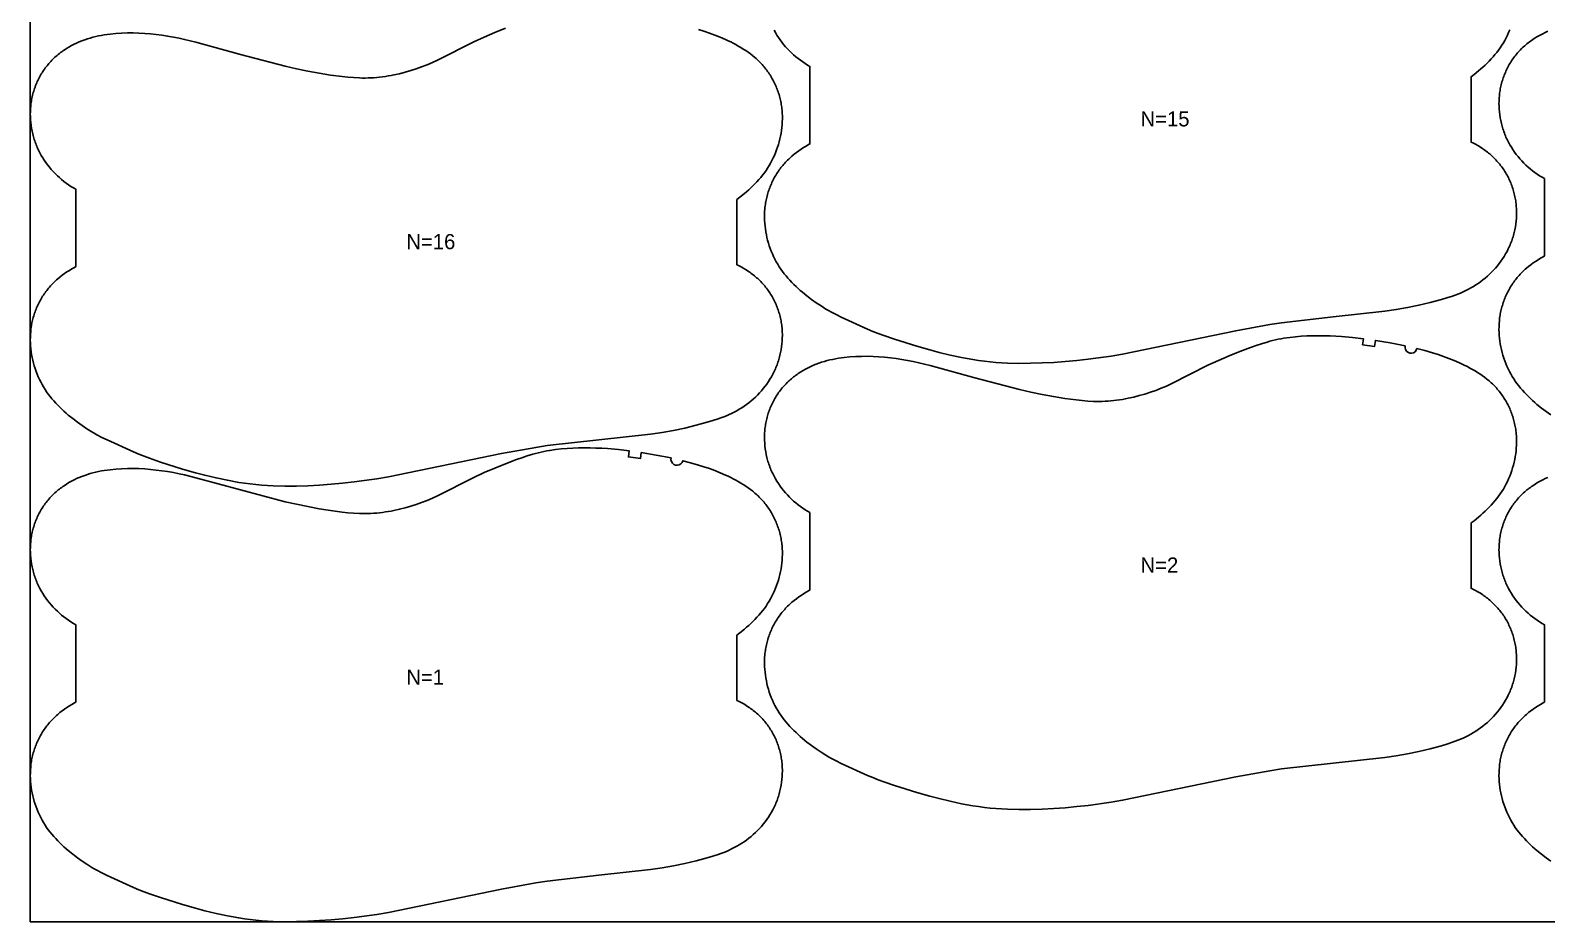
# Model space of a CAD drawing. Header units: inches. Extents: x 0 to 1954, y 0 to 1079.
# Drawn here: x 0 to 500, y 0 to 294 of the extents above; entities that cross this region are included whole.
import ezdxf

# ---------------------------------------------------------------- set-up
doc = ezdxf.new("R2010")
doc.units = ezdxf.units.IN

msp = doc.modelspace()

# ---------------------------------------------------------------- linework, layer by layer
at = {"layer": '1'}
for points in [[(0, 0), (1954.0894, 0), (1954.0894, 1078.714), (0, 1078.714), (0, 0)], [(453.7463, 190.1316), (453.703, 189.5106), (453.8529, 188.9063), (454.1812, 188.3774), (454.6563, 187.9751), (455.2321, 187.7383), (455.8528, 187.6901), (456.4583, 187.8351), (456.9898, 188.1592), (457.3959, 188.6311), (457.6372, 189.205), (460.207, 188.5185), (462.761, 187.7737), (464.5823, 187.2017), (466.3914, 186.5926), (468.1848, 185.9405), (469.959, 185.2391), (471.7105, 184.4827), (472.5764, 184.0823), (473.4349, 183.6665), (474.2856, 183.2346), (475.1279, 182.7862), (475.9612, 182.3206), (476.7849, 181.8373), (477.5984, 181.3358), (478.3998, 180.8149), (479.1872, 180.2738), (479.9588, 179.7115), (480.7125, 179.1268), (481.4466, 178.5187), (481.8056, 178.2056), (482.1589, 177.8863), (482.5064, 177.5607), (482.8477, 177.2285), (483.1827, 176.8898), (483.5112, 176.5447), (483.8332, 176.1933), (484.1485, 175.8358), (484.4571, 175.4722), (484.7589, 175.1029), (485.0539, 174.7279), (485.3419, 174.3474), (485.6228, 173.9616), (485.8966, 173.5706), (486.1632, 173.1745), (486.4225, 172.7736), (486.6745, 172.368), (486.9189, 171.9578), (487.1559, 171.5432), (487.3852, 171.1243), (487.6067, 170.7014), (487.8206, 170.2745), (488.0265, 169.8439), (488.2246, 169.4096), (488.4148, 168.9718), (488.5969, 168.5306), (488.7709, 168.0863), (488.9368, 167.6389), (489.0945, 167.1886), (489.244, 166.7355), (489.3851, 166.2799), (489.5178, 165.8217), (489.6421, 165.3613), (489.7579, 164.8987), (489.8651, 164.4341), (489.9637, 163.9676), (490.0537, 163.4994), (490.135, 163.0296), (490.2077, 162.5584), (490.272, 162.0859), (490.3279, 161.6123), (490.3754, 161.1377), (490.4458, 160.1862), (490.4836, 159.2326), (490.4894, 158.2781), (490.4638, 157.3238), (490.4074, 156.371), (490.3206, 155.4208), (490.204, 154.4739), (490.0579, 153.5312), (489.8829, 152.5934), (489.6792, 151.6611), (489.4475, 150.7353), (489.188, 149.8165), (488.9012, 148.9056), (488.5875, 148.0034), (488.247, 147.111), (487.8795, 146.2294), (487.4851, 145.3599), (487.0637, 144.5037), (486.6153, 143.6618), (486.1398, 142.8355), (485.6372, 142.026), (485.1078, 141.234), (484.5529, 140.4596), (483.9743, 139.7022), (483.3734, 138.9616), (482.7521, 138.2372), (482.1119, 137.5289), (481.4545, 136.8361), (480.7816, 136.1585), (480.0947, 135.4957), (479.3947, 134.8471), (478.6822, 134.2124), (477.9581, 133.5909), (476.4778, 132.3858), (475.4894, 131.6319), (475.4894, 110.0875), (476.0608, 109.8137), (476.9074, 109.3738), (477.7394, 108.9061), (478.5554, 108.4106), (479.354, 107.8876), (479.7463, 107.6159), (480.1339, 107.3374), (480.5164, 107.0521), (480.8937, 106.76), (481.2656, 106.4613), (481.632, 106.1559), (481.9928, 105.8438), (482.3476, 105.5251), (482.6964, 105.1999), (483.039, 104.868), (483.3752, 104.5296), (483.7049, 104.1848), (484.028, 103.8338), (484.3444, 103.4766), (484.6539, 103.1135), (484.9564, 102.7445), (485.2518, 102.3697), (485.54, 101.9894), (485.8209, 101.6037), (486.0943, 101.2127), (486.3601, 100.8165), (486.6183, 100.4152), (486.8686, 100.0091), (487.111, 99.5982), (487.3454, 99.1828), (487.5716, 98.7628), (487.7895, 98.3385), (487.9991, 97.9101), (488.2004, 97.4777), (488.3933, 97.0414), (488.5778, 96.6015), (488.754, 96.1582), (488.9217, 95.7116), (489.081, 95.2618), (489.2318, 94.8092), (489.3742, 94.3537), (489.508, 93.8957), (489.6333, 93.4352), (489.7501, 92.9726), (489.8583, 92.5078), (489.958, 92.0412), (490.049, 91.5728), (490.1314, 91.1029), (490.2051, 90.6317), (490.2704, 90.1591), (490.327, 89.6855), (490.3752, 89.2109), (490.4149, 88.7355), (490.4461, 88.2595), (490.4689, 87.7829), (490.4834, 87.306), (490.4894, 86.8289), (490.4766, 85.8745), (490.4307, 84.921), (490.3519, 83.9696), (490.2406, 83.0214), (490.0966, 82.0776), (489.9202, 81.1396), (489.7113, 80.2083), (489.5947, 79.7457), (489.4699, 79.2852), (489.3371, 78.8271), (489.1962, 78.3714), (489.0472, 77.9184), (488.8902, 77.4682), (488.725, 77.0209), (488.5518, 76.5767), (488.3706, 76.1357), (488.1814, 75.6981), (487.9844, 75.2638), (487.7797, 74.8332), (487.3477, 73.9827), (486.8864, 73.1475), (486.3969, 72.3282), (485.8801, 71.5256), (485.3369, 70.7405), (484.7685, 69.9735), (484.1758, 69.2255), (483.5594, 68.4969), (482.9203, 67.7884), (482.259, 67.1005), (481.5764, 66.4339), (480.8731, 65.789), (480.1499, 65.1664), (479.4076, 64.5667), (478.6468, 63.9905), (477.8686, 63.4379), (477.0739, 62.9092), (476.2636, 62.4047), (475.4386, 61.9246), (474.6001, 61.4691), (473.7488, 61.0384), (472.8858, 60.6328), (472.0121, 60.2521), (471.1287, 59.8944), (470.2368, 59.5574), (469.3376, 59.2389), (467.5218, 58.6479), (465.6906, 58.1032), (462.0059, 57.1032), (458.2956, 56.2118), (454.5597, 55.4286), (450.801, 54.7636), (447.0237, 54.2198), (429.9483, 52.3616), (412.882, 50.422), (409.1112, 49.8341), (397.8452, 47.7857), (360.4626, 40.0701), (356.6968, 39.4484), (349.1344, 38.4032), (345.3416, 37.9756), (341.5404, 37.6297), (337.7327, 37.3636), (333.9207, 37.1727), (330.1054, 37.0581), (326.288, 37.028), (322.4723, 37.1129), (320.5664, 37.209), (318.6629, 37.3437), (316.7626, 37.5176), (314.8664, 37.7314), (312.9751, 37.9854), (311.089, 38.2769), (307.3332, 38.9593), (303.6, 39.7542), (299.8883, 40.6442), (296.8075, 41.4495), (292.5272, 42.6644), (285.2492, 44.9677), (281.6393, 46.2118), (279.8488, 46.8717), (278.0726, 47.5672), (276.3131, 48.3028), (267.63, 52.2678), (265.919, 53.1121), (264.2338, 54.004), (263.4036, 54.4725), (262.5821, 54.9564), (260.9647, 55.9678), (259.3808, 57.0327), (257.8297, 58.1461), (256.3116, 59.3041), (254.8313, 60.5092), (254.1072, 61.1307), (253.3948, 61.7654), (252.6947, 62.414), (252.0078, 63.0768), (251.3349, 63.7544), (250.6775, 64.4472), (250.0373, 65.1555), (249.416, 65.8799), (248.8152, 66.6205), (248.2365, 67.3779), (247.6816, 68.1523), (247.1522, 68.9443), (246.6496, 69.7538), (246.1742, 70.5801), (245.7257, 71.422), (245.3043, 72.2782), (244.9099, 73.1477), (244.5425, 74.0293), (244.2019, 74.9217), (243.8882, 75.8239), (243.6015, 76.7348), (243.342, 77.6536), (243.1102, 78.5794), (242.9065, 79.5117), (242.7315, 80.4495), (242.5854, 81.3922), (242.4688, 82.3391), (242.382, 83.2893), (242.3256, 84.2421), (242.3, 85.1964), (242.3058, 86.1509), (242.3436, 87.1045), (242.414, 88.056), (242.4615, 88.5306), (242.5174, 89.0042), (242.5817, 89.4767), (242.6544, 89.9479), (242.7358, 90.4177), (242.8257, 90.8859), (242.9243, 91.3524), (243.0315, 91.817), (243.1473, 92.2796), (243.2716, 92.74), (243.4043, 93.1982), (243.5455, 93.6538), (243.6949, 94.1069), (243.8526, 94.5572), (244.0185, 95.0046), (244.1925, 95.4489), (244.3747, 95.8901), (244.5648, 96.3279), (244.7629, 96.7622), (244.9689, 97.1928), (245.1827, 97.6197), (245.4043, 98.0426), (245.6336, 98.4615), (245.8705, 98.8761), (246.115, 99.2863), (246.3669, 99.6919), (246.6262, 100.0928), (246.8928, 100.4889), (247.1666, 100.8799), (247.4475, 101.2657), (247.7355, 101.6462), (248.0305, 102.0212), (248.3323, 102.3905), (248.6409, 102.7541), (248.9563, 103.1116), (249.2782, 103.463), (249.6067, 103.8081), (249.9417, 104.1468), (250.283, 104.479), (250.6305, 104.8046), (250.9838, 105.1239), (251.3429, 105.437), (252.0769, 106.0451), (252.8306, 106.6298), (253.6022, 107.1921), (254.3897, 107.7332), (255.1911, 108.2541), (256.0045, 108.7556), (256.8282, 109.2389), (257.3, 109.5025), (257.3, 135.0358), (256.5259, 135.4864), (255.7156, 135.9909), (254.9208, 136.5196), (254.1426, 137.0722), (253.3818, 137.6484), (252.6395, 138.2481), (251.9163, 138.8707), (251.213, 139.5156), (250.5304, 140.1822), (249.8691, 140.8701), (249.23, 141.5786), (248.6137, 142.3072), (248.0209, 143.0552), (247.4525, 143.8222), (246.9094, 144.6073), (246.3925, 145.4099), (245.903, 146.2292), (245.4417, 147.0644), (245.0098, 147.9149), (244.8051, 148.3455), (244.608, 148.7798), (244.4189, 149.2174), (244.2376, 149.6584), (244.0644, 150.1026), (243.8992, 150.5499), (243.7422, 151.0001), (243.5932, 151.4531), (243.4523, 151.9088), (243.3195, 152.3669), (243.1948, 152.8274), (243.0781, 153.29), (242.8692, 154.2213), (242.6928, 155.1593), (242.5489, 156.1031), (242.4375, 157.0513), (242.3587, 158.0027), (242.3128, 158.9562), (242.3, 159.9106), (242.3061, 160.3877), (242.3205, 160.8646), (242.3433, 161.3412), (242.3745, 161.8172), (242.4142, 162.2926), (242.4624, 162.7672), (242.5191, 163.2408), (242.5843, 163.7134), (242.6581, 164.1846), (242.7405, 164.6545), (242.8315, 165.1229), (242.9311, 165.5895), (243.0393, 166.0543), (243.1561, 166.5169), (243.2814, 166.9774), (243.4152, 167.4354), (243.5576, 167.8909), (243.7084, 168.3435), (243.8677, 168.7933), (244.0354, 169.2399), (244.2116, 169.6832), (244.3961, 170.1231), (244.5891, 170.5594), (244.7903, 170.9918), (244.9999, 171.4202), (245.2178, 171.8445), (245.444, 172.2645), (245.6784, 172.6799), (245.9208, 173.0908), (246.1711, 173.4969), (246.4293, 173.8981), (246.6951, 174.2944), (246.9685, 174.6854), (247.2494, 175.0711), (247.5376, 175.4514), (247.833, 175.8262), (248.1355, 176.1952), (248.445, 176.5583), (248.7614, 176.9155), (249.0845, 177.2665), (249.4142, 177.6113), (249.7504, 177.9497), (250.093, 178.2816), (250.4418, 178.6068), (250.7967, 178.9255), (251.1574, 179.2376), (251.5238, 179.543), (251.8957, 179.8417), (252.2731, 180.1338), (252.6556, 180.4191), (253.0431, 180.6976), (253.4354, 180.9693), (254.2341, 181.4923), (255.05, 181.9878), (255.882, 182.4555), (256.7287, 182.8954), (257.5889, 183.3077), (258.4617, 183.6926), (259.346, 184.0506), (260.2407, 184.3818), (261.1448, 184.6867), (262.0572, 184.9656), (262.9769, 185.2188), (263.903, 185.4467), (264.8346, 185.6505), (265.7711, 185.8314), (266.7118, 185.9909), (267.6562, 186.13), (268.6035, 186.2502), (270.5042, 186.4388), (272.4092, 186.5654), (274.3165, 186.6326), (276.2246, 186.6414), (278.1318, 186.5931), (280.0368, 186.4892), (281.9388, 186.3335), (283.8367, 186.1303), (285.7299, 185.884), (287.6175, 185.5982), (289.4985, 185.2729), (291.3717, 184.9073), (293.2361, 184.5009), (296.939, 183.5779), (311.6666, 179.5511), (326.4332, 175.6693), (330.1564, 174.828), (333.8957, 174.0614), (337.6488, 173.3662), (341.4144, 172.7449), (345.1967, 172.2321), (347.0955, 172.0305), (348.9984, 171.8774), (350.9041, 171.7835), (351.8576, 171.762), (352.8112, 171.7594), (353.7647, 171.7766), (354.7179, 171.8135), (355.6703, 171.8698), (356.6215, 171.9452), (357.5712, 172.0392), (358.519, 172.1514), (359.4645, 172.2816), (360.4074, 172.4293), (361.3472, 172.5942), (362.2839, 172.7757), (364.1472, 173.1869), (365.9963, 173.6591), (367.8303, 174.1883), (369.6481, 174.7716), (371.4476, 175.4084), (373.2267, 176.0989), (374.9832, 176.8435), (376.7164, 177.6401), (388.631, 183.6836), (392.0963, 185.2831), (395.6038, 186.7895), (399.1419, 188.2204), (402.7131, 189.5686), (404.5133, 190.2056), (406.3255, 190.8062), (408.1521, 191.3576), (409.0715, 191.6111), (409.9953, 191.8475), (410.9237, 192.0658), (411.8563, 192.266), (412.7929, 192.4487), (413.7328, 192.6142), (415.6211, 192.8957), (417.5176, 193.1144), (419.4193, 193.2743), (421.3245, 193.3814), (423.2321, 193.4419), (425.1408, 193.462), (427.0494, 193.447), (428.9573, 193.3971), (430.8637, 193.3117), (432.768, 193.19), (436.3606, 192.8657), (439.9446, 192.4482), (439.6947, 190.4639), (443.6218, 189.9345), (443.9088, 191.9138), (448.836, 191.0692), (453.7463, 190.1316)], [(211.4463, 153.1036), (211.403, 152.4826), (211.5529, 151.8783), (211.8812, 151.3494), (212.3563, 150.9471), (212.9321, 150.7103), (213.5528, 150.6621), (214.1583, 150.8071), (214.6898, 151.1312), (215.0959, 151.6031), (215.3372, 152.177), (217.907, 151.4905), (220.461, 150.7457), (222.2823, 150.1737), (224.0914, 149.5646), (225.8848, 148.9125), (227.659, 148.2111), (229.4105, 147.4547), (230.2764, 147.0543), (231.1349, 146.6385), (231.9856, 146.2066), (232.8279, 145.7582), (233.6612, 145.2926), (234.4849, 144.8093), (235.2984, 144.3078), (236.0998, 143.7869), (236.8872, 143.2458), (237.6588, 142.6835), (238.4125, 142.0988), (239.1466, 141.4907), (239.5056, 141.1776), (239.8589, 140.8583), (240.2064, 140.5327), (240.5477, 140.2005), (240.8827, 139.8618), (241.2112, 139.5167), (241.5332, 139.1653), (241.8485, 138.8078), (242.1571, 138.4442), (242.4589, 138.0749), (242.7539, 137.6999), (243.0419, 137.3194), (243.3228, 136.9336), (243.5966, 136.5426), (243.8632, 136.1465), (244.1225, 135.7456), (244.3745, 135.34), (244.6189, 134.9298), (244.8559, 134.5152), (245.0852, 134.0963), (245.3067, 133.6734), (245.5206, 133.2465), (245.7265, 132.8159), (245.9246, 132.3816), (246.1148, 131.9438), (246.2969, 131.5026), (246.4709, 131.0583), (246.6368, 130.6109), (246.7945, 130.1606), (246.944, 129.7075), (247.0851, 129.2519), (247.2178, 128.7937), (247.3421, 128.3333), (247.4579, 127.8707), (247.5651, 127.4061), (247.6637, 126.9396), (247.7537, 126.4714), (247.835, 126.0016), (247.9077, 125.5304), (247.972, 125.0579), (248.0279, 124.5843), (248.0754, 124.1097), (248.1458, 123.1582), (248.1836, 122.2046), (248.1894, 121.2501), (248.1638, 120.2958), (248.1074, 119.343), (248.0206, 118.3928), (247.904, 117.4459), (247.7579, 116.5032), (247.5829, 115.5654), (247.3792, 114.6331), (247.1475, 113.7073), (246.888, 112.7885), (246.6012, 111.8776), (246.2875, 110.9754), (245.947, 110.083), (245.5795, 109.2014), (245.1851, 108.3319), (244.7637, 107.4757), (244.3153, 106.6338), (243.8398, 105.8075), (243.3372, 104.998), (242.8078, 104.206), (242.2529, 103.4316), (241.6743, 102.6742), (241.0734, 101.9336), (240.4521, 101.2092), (239.8119, 100.5009), (239.1545, 99.8081), (238.4816, 99.1305), (237.7947, 98.4677), (237.0947, 97.8191), (236.3822, 97.1844), (235.6581, 96.5629), (234.1778, 95.3578), (233.1894, 94.6039), (233.1894, 73.0595), (233.7608, 72.7857), (234.6074, 72.3458), (235.4394, 71.8781), (236.2554, 71.3826), (237.054, 70.8596), (237.4463, 70.5879), (237.8339, 70.3094), (238.2164, 70.0241), (238.5937, 69.732), (238.9656, 69.4333), (239.332, 69.1279), (239.6928, 68.8158), (240.0476, 68.4971), (240.3964, 68.1719), (240.739, 67.84), (241.0752, 67.5016), (241.4049, 67.1568), (241.728, 66.8058), (242.0444, 66.4486), (242.3539, 66.0855), (242.6564, 65.7165), (242.9518, 65.3417), (243.24, 64.9614), (243.5209, 64.5757), (243.7943, 64.1847), (244.0601, 63.7885), (244.3183, 63.3872), (244.5686, 62.9811), (244.811, 62.5702), (245.0454, 62.1548), (245.2716, 61.7348), (245.4895, 61.3105), (245.6991, 60.8821), (245.9004, 60.4497), (246.0933, 60.0134), (246.2778, 59.5735), (246.454, 59.1302), (246.6217, 58.6836), (246.781, 58.2338), (246.9318, 57.7812), (247.0742, 57.3257), (247.208, 56.8677), (247.3333, 56.4072), (247.4501, 55.9446), (247.5583, 55.4798), (247.658, 55.0132), (247.749, 54.5448), (247.8314, 54.0749), (247.9051, 53.6037), (247.9704, 53.1311), (248.027, 52.6575), (248.0752, 52.1829), (248.1149, 51.7075), (248.1461, 51.2315), (248.1689, 50.7549), (248.1834, 50.278), (248.1894, 49.8009), (248.1766, 48.8465), (248.1307, 47.893), (248.0519, 46.9416), (247.9406, 45.9934), (247.7966, 45.0496), (247.6202, 44.1116), (247.4113, 43.1803), (247.2947, 42.7177), (247.1699, 42.2572), (247.0371, 41.7991), (246.8962, 41.3434), (246.7472, 40.8904), (246.5902, 40.4402), (246.425, 39.9929), (246.2518, 39.5487), (246.0706, 39.1077), (245.8814, 38.6701), (245.6844, 38.2358), (245.4797, 37.8052), (245.0477, 36.9547), (244.5864, 36.1195), (244.0969, 35.3002), (243.5801, 34.4976), (243.0369, 33.7125), (242.4685, 32.9455), (241.8758, 32.1975), (241.2594, 31.4689), (240.6203, 30.7604), (239.959, 30.0725), (239.2764, 29.4059), (238.5731, 28.761), (237.8499, 28.1384), (237.1076, 27.5387), (236.3468, 26.9625), (235.5686, 26.4099), (234.7739, 25.8812), (233.9636, 25.3767), (233.1386, 24.8966), (232.3001, 24.4411), (231.4488, 24.0104), (230.5858, 23.6048), (229.7121, 23.2241), (228.8287, 22.8664), (227.9368, 22.5294), (227.0376, 22.2109), (225.2218, 21.6199), (223.3906, 21.0752), (219.7059, 20.0752), (215.9956, 19.1838), (212.2597, 18.4006), (208.501, 17.7356), (204.7237, 17.1918), (187.6483, 15.3336), (170.582, 13.394), (166.8112, 12.8061), (155.5452, 10.7577), (118.1626, 3.0421), (114.3968, 2.4204), (106.8344, 1.3752), (103.0416, 0.9476), (99.2404, 0.6017), (95.4327, 0.3356), (91.6207, 0.1447), (87.8054, 0.0301), (83.988, 0), (80.1723, 0.0849), (78.2664, 0.181), (76.3629, 0.3157), (74.4626, 0.4896), (72.5664, 0.7034), (70.6751, 0.9574), (68.789, 1.2489), (65.0332, 1.9313), (61.3, 2.7262), (57.5883, 3.6162), (54.5075, 4.4215), (50.2272, 5.6364), (42.9492, 7.9397), (39.3393, 9.1838), (37.5488, 9.8437), (35.7726, 10.5392), (34.0131, 11.2748), (25.33, 15.2398), (23.619, 16.0841), (21.9338, 16.976), (21.1036, 17.4445), (20.2821, 17.9284), (18.6647, 18.9398), (17.0808, 20.0047), (15.5297, 21.1181), (14.0116, 22.2761), (12.5313, 23.4812), (11.8072, 24.1027), (11.0948, 24.7374), (10.3947, 25.386), (9.7078, 26.0488), (9.0349, 26.7264), (8.3775, 27.4192), (7.7373, 28.1275), (7.116, 28.8519), (6.5152, 29.5925), (5.9365, 30.3499), (5.3816, 31.1243), (4.8522, 31.9163), (4.3496, 32.7258), (3.8742, 33.5521), (3.4257, 34.394), (3.0043, 35.2502), (2.6099, 36.1197), (2.2425, 37.0013), (1.9019, 37.8937), (1.5882, 38.7959), (1.3015, 39.7068), (1.042, 40.6256), (0.8102, 41.5514), (0.6065, 42.4837), (0.4315, 43.4215), (0.2854, 44.3642), (0.1688, 45.3111), (0.082, 46.2613), (0.0256, 47.2141), (0, 48.1684), (0.0058, 49.1229), (0.0436, 50.0765), (0.114, 51.028), (0.1615, 51.5026), (0.2174, 51.9762), (0.2817, 52.4487), (0.3544, 52.9199), (0.4358, 53.3897), (0.5257, 53.8579), (0.6243, 54.3244), (0.7315, 54.789), (0.8473, 55.2516), (0.9716, 55.712), (1.1043, 56.1702), (1.2455, 56.6258), (1.3949, 57.0789), (1.5526, 57.5292), (1.7185, 57.9766), (1.8925, 58.4209), (2.0747, 58.8621), (2.2648, 59.2999), (2.4629, 59.7342), (2.6689, 60.1648), (2.8827, 60.5917), (3.1043, 61.0146), (3.3336, 61.4335), (3.5705, 61.8481), (3.815, 62.2583), (4.0669, 62.6639), (4.3262, 63.0648), (4.5928, 63.4609), (4.8666, 63.8519), (5.1475, 64.2377), (5.4355, 64.6182), (5.7305, 64.9932), (6.0323, 65.3625), (6.3409, 65.7261), (6.6563, 66.0836), (6.9782, 66.435), (7.3067, 66.7801), (7.6417, 67.1188), (7.983, 67.451), (8.3305, 67.7766), (8.6838, 68.0959), (9.0429, 68.409), (9.7769, 69.0171), (10.5306, 69.6018), (11.3022, 70.1641), (12.0897, 70.7052), (12.8911, 71.2261), (13.7045, 71.7276), (14.5282, 72.2109), (15, 72.4745), (15, 98.0078), (14.2259, 98.4584), (13.4156, 98.9629), (12.6208, 99.4916), (11.8426, 100.0442), (11.0818, 100.6204), (10.3395, 101.2201), (9.6163, 101.8427), (8.913, 102.4876), (8.2304, 103.1542), (7.5691, 103.8421), (6.93, 104.5506), (6.3137, 105.2792), (5.7209, 106.0272), (5.1525, 106.7942), (4.6094, 107.5793), (4.0925, 108.3819), (3.603, 109.2012), (3.1417, 110.0364), (2.7098, 110.8869), (2.5051, 111.3175), (2.308, 111.7518), (2.1189, 112.1894), (1.9376, 112.6304), (1.7644, 113.0746), (1.5992, 113.5219), (1.4422, 113.9721), (1.2932, 114.4251), (1.1523, 114.8808), (1.0195, 115.3389), (0.8948, 115.7994), (0.7781, 116.262), (0.5692, 117.1933), (0.3928, 118.1313), (0.2489, 119.0751), (0.1375, 120.0233), (0.0587, 120.9747), (0.0128, 121.9282), (0, 122.8826), (0.0061, 123.3597), (0.0205, 123.8366), (0.0433, 124.3132), (0.0745, 124.7892), (0.1142, 125.2646), (0.1624, 125.7392), (0.2191, 126.2128), (0.2843, 126.6854), (0.3581, 127.1566), (0.4405, 127.6265), (0.5315, 128.0949), (0.6311, 128.5615), (0.7393, 129.0263), (0.8561, 129.4889), (0.9814, 129.9494), (1.1152, 130.4074), (1.2576, 130.8629), (1.4084, 131.3155), (1.5677, 131.7653), (1.7354, 132.2119), (1.9116, 132.6552), (2.0961, 133.0951), (2.2891, 133.5314), (2.4903, 133.9638), (2.6999, 134.3922), (2.9178, 134.8165), (3.144, 135.2365), (3.3784, 135.6519), (3.6208, 136.0628), (3.8711, 136.4689), (4.1293, 136.8701), (4.3951, 137.2664), (4.6685, 137.6574), (4.9494, 138.0431), (5.2376, 138.4234), (5.533, 138.7982), (5.8355, 139.1672), (6.145, 139.5303), (6.4614, 139.8875), (6.7845, 140.2385), (7.1142, 140.5833), (7.4504, 140.9217), (7.793, 141.2536), (8.1418, 141.5788), (8.4967, 141.8975), (8.8574, 142.2096), (9.2238, 142.515), (9.5957, 142.8137), (9.9731, 143.1058), (10.3556, 143.3911), (10.7431, 143.6696), (11.1354, 143.9413), (11.9341, 144.4643), (12.75, 144.9598), (13.582, 145.4275), (14.4287, 145.8674), (15.2889, 146.2797), (16.1617, 146.6646), (17.046, 147.0226), (17.9407, 147.3538), (18.8448, 147.6587), (19.7572, 147.9376), (20.6769, 148.1908), (21.603, 148.4187), (22.5346, 148.6225), (23.4711, 148.8034), (24.4118, 148.9629), (25.3562, 149.102), (26.3035, 149.2222), (28.2042, 149.4108), (30.1092, 149.5374), (32.0165, 149.6046), (33.9246, 149.6134), (35.8318, 149.5651), (37.7368, 149.4612), (39.6388, 149.3055), (41.5367, 149.1023), (43.4299, 148.856), (45.3175, 148.5702), (47.1985, 148.2449), (49.0717, 147.8793), (50.9361, 147.4729), (54.639, 146.5499), (69.3666, 142.5231), (84.1332, 138.6413), (87.8564, 137.8), (91.5957, 137.0334), (95.3488, 136.3382), (99.1144, 135.7169), (102.8967, 135.2041), (104.7955, 135.0025), (106.6984, 134.8494), (108.6041, 134.7555), (109.5576, 134.734), (110.5112, 134.7314), (111.4647, 134.7486), (112.4179, 134.7855), (113.3703, 134.8418), (114.3215, 134.9172), (115.2712, 135.0112), (116.219, 135.1234), (117.1645, 135.2536), (118.1074, 135.4013), (119.0472, 135.5662), (119.9839, 135.7477), (121.8472, 136.1589), (123.6963, 136.6311), (125.5303, 137.1603), (127.3481, 137.7436), (129.1476, 138.3804), (130.9267, 139.0709), (132.6832, 139.8155), (134.4164, 140.6121), (146.331, 146.6556), (149.7963, 148.2551), (153.3038, 149.7615), (156.8419, 151.1924), (160.4131, 152.5406), (162.2133, 153.1776), (164.0255, 153.7782), (165.8521, 154.3296), (166.7715, 154.5831), (167.6953, 154.8195), (168.6237, 155.0378), (169.5563, 155.238), (170.4929, 155.4207), (171.4328, 155.5862), (173.3211, 155.8677), (175.2176, 156.0864), (177.1193, 156.2463), (179.0245, 156.3534), (180.9321, 156.4139), (182.8408, 156.434), (184.7494, 156.419), (186.6573, 156.3691), (188.5637, 156.2837), (190.468, 156.162), (194.0606, 155.8377), (197.6446, 155.4202), (197.3947, 153.4359), (201.3218, 152.9065), (201.6088, 154.8858), (206.536, 154.0412), (211.4463, 153.1036)]]:
    msp.add_lwpolyline(points, close=True, dxfattribs=at)
for points in [[(220.461, 294.5377), (222.2823, 293.9657), (224.0914, 293.3566), (225.8848, 292.7045), (227.659, 292.0031), (229.4105, 291.2467), (230.2764, 290.8463), (231.1349, 290.4305), (231.9856, 289.9986), (232.8279, 289.5502), (233.6612, 289.0846), (234.4849, 288.6013), (235.2984, 288.0998), (236.0998, 287.5789), (236.8872, 287.0378), (237.6588, 286.4755), (238.4125, 285.8908), (239.1466, 285.2827), (239.5056, 284.9696), (239.8589, 284.6503), (240.2064, 284.3247), (240.5477, 283.9925), (240.8827, 283.6538), (241.2112, 283.3087), (241.5332, 282.9573), (241.8485, 282.5998), (242.1571, 282.2362), (242.4589, 281.8669), (242.7539, 281.4919), (243.0419, 281.1114), (243.3228, 280.7256), (243.5966, 280.3346), (243.8632, 279.9385), (244.1225, 279.5376), (244.3745, 279.132), (244.6189, 278.7218), (244.8559, 278.3072), (245.0852, 277.8883), (245.3067, 277.4654), (245.5206, 277.0385), (245.7265, 276.6079), (245.9246, 276.1736), (246.1148, 275.7358), (246.2969, 275.2946), (246.4709, 274.8503), (246.6368, 274.4029), (246.7945, 273.9526), (246.944, 273.4995), (247.0851, 273.0439), (247.2178, 272.5857), (247.3421, 272.1253), (247.4579, 271.6627), (247.5651, 271.1981), (247.6637, 270.7316), (247.7537, 270.2634), (247.835, 269.7936), (247.9077, 269.3224), (247.972, 268.8499), (248.0279, 268.3763), (248.0754, 267.9017), (248.1458, 266.9502), (248.1836, 265.9966), (248.1894, 265.0421), (248.1638, 264.0878), (248.1074, 263.135), (248.0206, 262.1848), (247.904, 261.2379), (247.7579, 260.2952), (247.5829, 259.3574), (247.3792, 258.4251), (247.1475, 257.4993), (246.888, 256.5805), (246.6012, 255.6696), (246.2875, 254.7674), (245.947, 253.875), (245.5795, 252.9934), (245.1851, 252.1239), (244.7637, 251.2677), (244.3153, 250.4258), (243.8398, 249.5995), (243.3372, 248.79), (242.8078, 247.998), (242.2529, 247.2236), (241.6743, 246.4662), (241.0734, 245.7256), (240.4521, 245.0012), (239.8119, 244.2929), (239.1545, 243.6001), (238.4816, 242.9225), (237.7947, 242.2597), (237.0947, 241.6111), (236.3822, 240.9764), (235.6581, 240.3549), (234.1778, 239.1498), (233.1894, 238.3959), (233.1894, 216.8515), (233.7608, 216.5777), (234.6074, 216.1378), (235.4394, 215.6701), (236.2554, 215.1746), (237.054, 214.6516), (237.4463, 214.3799), (237.8339, 214.1014), (238.2164, 213.8161), (238.5937, 213.524), (238.9656, 213.2253), (239.332, 212.9199), (239.6928, 212.6078), (240.0476, 212.2891), (240.3964, 211.9639), (240.739, 211.632), (241.0752, 211.2936), (241.4049, 210.9488), (241.728, 210.5978), (242.0444, 210.2406), (242.3539, 209.8775), (242.6564, 209.5085), (242.9518, 209.1337), (243.24, 208.7534), (243.5209, 208.3677), (243.7943, 207.9767), (244.0601, 207.5805), (244.3183, 207.1792), (244.5686, 206.7731), (244.811, 206.3622), (245.0454, 205.9468), (245.2716, 205.5268), (245.4895, 205.1025), (245.6991, 204.6741), (245.9004, 204.2417), (246.0933, 203.8054), (246.2778, 203.3655), (246.454, 202.9222), (246.6217, 202.4756), (246.781, 202.0258), (246.9318, 201.5732), (247.0742, 201.1177), (247.208, 200.6597), (247.3333, 200.1992), (247.4501, 199.7366), (247.5583, 199.2718), (247.658, 198.8052), (247.749, 198.3368), (247.8314, 197.8669), (247.9051, 197.3957), (247.9704, 196.9231), (248.027, 196.4495), (248.0752, 195.9749), (248.1149, 195.4995), (248.1461, 195.0235), (248.1689, 194.5469), (248.1834, 194.07), (248.1894, 193.5929), (248.1766, 192.6385), (248.1307, 191.685), (248.0519, 190.7336), (247.9406, 189.7854), (247.7966, 188.8416), (247.6202, 187.9036), (247.4113, 186.9723), (247.2947, 186.5097), (247.1699, 186.0492), (247.0371, 185.5911), (246.8962, 185.1354), (246.7472, 184.6824), (246.5902, 184.2322), (246.425, 183.7849), (246.2518, 183.3407), (246.0706, 182.8997), (245.8814, 182.4621), (245.6844, 182.0278), (245.4797, 181.5972), (245.0477, 180.7467), (244.5864, 179.9115), (244.0969, 179.0922), (243.5801, 178.2896), (243.0369, 177.5045), (242.4685, 176.7375), (241.8758, 175.9895), (241.2594, 175.2609), (240.6203, 174.5524), (239.959, 173.8645), (239.2764, 173.1979), (238.5731, 172.553), (237.8499, 171.9304), (237.1076, 171.3307), (236.3468, 170.7545), (235.5686, 170.2019), (234.7739, 169.6732), (233.9636, 169.1687), (233.1386, 168.6886), (232.3001, 168.2331), (231.4488, 167.8024), (230.5858, 167.3968), (229.7121, 167.0161), (228.8287, 166.6584), (227.9368, 166.3214), (227.0376, 166.0029), (225.2218, 165.4119), (223.3906, 164.8672), (219.7059, 163.8672), (215.9956, 162.9758), (212.2597, 162.1926), (208.501, 161.5276), (204.7237, 160.9838), (187.6483, 159.1256), (170.582, 157.186), (166.8112, 156.5981), (155.5452, 154.5497), (118.1626, 146.8341), (114.3968, 146.2124), (106.8344, 145.1672), (103.0416, 144.7396), (99.2404, 144.3937), (95.4327, 144.1276), (91.6207, 143.9367), (87.8054, 143.8221), (83.988, 143.792), (80.1723, 143.8769), (78.2664, 143.973), (76.3629, 144.1077), (74.4626, 144.2816), (72.5664, 144.4954), (70.6751, 144.7494), (68.789, 145.0409), (65.0332, 145.7233), (61.3, 146.5182), (57.5883, 147.4082), (54.5075, 148.2135), (50.2272, 149.4284), (42.9492, 151.7317), (39.3393, 152.9758), (37.5488, 153.6357), (35.7726, 154.3312), (34.0131, 155.0668), (25.33, 159.0318), (23.619, 159.8761), (21.9338, 160.768), (21.1036, 161.2365), (20.2821, 161.7204), (18.6647, 162.7318), (17.0808, 163.7967), (15.5297, 164.9101), (14.0116, 166.0681), (12.5313, 167.2732), (11.8072, 167.8947), (11.0948, 168.5294), (10.3947, 169.178), (9.7078, 169.8408), (9.0349, 170.5184), (8.3775, 171.2112), (7.7373, 171.9195), (7.116, 172.6439), (6.5152, 173.3845), (5.9365, 174.1419), (5.3816, 174.9163), (4.8522, 175.7083), (4.3496, 176.5178), (3.8742, 177.3441), (3.4257, 178.186), (3.0043, 179.0422), (2.6099, 179.9117), (2.2425, 180.7933), (1.9019, 181.6857), (1.5882, 182.5879), (1.3015, 183.4988), (1.042, 184.4176), (0.8102, 185.3434), (0.6065, 186.2757), (0.4315, 187.2135), (0.2854, 188.1562), (0.1688, 189.1031), (0.082, 190.0533), (0.0256, 191.0061), (0, 191.9604), (0.0058, 192.9149), (0.0436, 193.8685), (0.114, 194.82), (0.1615, 195.2946), (0.2174, 195.7682), (0.2817, 196.2407), (0.3544, 196.7119), (0.4358, 197.1817), (0.5257, 197.6499), (0.6243, 198.1164), (0.7315, 198.581), (0.8473, 199.0436), (0.9716, 199.504), (1.1043, 199.9622), (1.2455, 200.4178), (1.3949, 200.8709), (1.5526, 201.3212), (1.7185, 201.7686), (1.8925, 202.2129), (2.0747, 202.6541), (2.2648, 203.0919), (2.4629, 203.5262), (2.6689, 203.9568), (2.8827, 204.3837), (3.1043, 204.8066), (3.3336, 205.2255), (3.5705, 205.6401), (3.815, 206.0503), (4.0669, 206.4559), (4.3262, 206.8568), (4.5928, 207.2529), (4.8666, 207.6439), (5.1475, 208.0297), (5.4355, 208.4102), (5.7305, 208.7852), (6.0323, 209.1545), (6.3409, 209.5181), (6.6563, 209.8756), (6.9782, 210.227), (7.3067, 210.5721), (7.6417, 210.9108), (7.983, 211.243), (8.3305, 211.5686), (8.6838, 211.8879), (9.0429, 212.201), (9.7769, 212.8091), (10.5306, 213.3938), (11.3022, 213.9561), (12.0897, 214.4972), (12.8911, 215.0181), (13.7045, 215.5196), (14.5282, 216.0029), (15, 216.2665), (15, 241.7998), (14.2259, 242.2504), (13.4156, 242.7549), (12.6208, 243.2836), (11.8426, 243.8362), (11.0818, 244.4124), (10.3395, 245.0121), (9.6163, 245.6347), (8.913, 246.2796), (8.2304, 246.9462), (7.5691, 247.6341), (6.93, 248.3426), (6.3137, 249.0712), (5.7209, 249.8192), (5.1525, 250.5862), (4.6094, 251.3713), (4.0925, 252.1739), (3.603, 252.9932), (3.1417, 253.8284), (2.7098, 254.6789), (2.5051, 255.1095), (2.308, 255.5438), (2.1189, 255.9814), (1.9376, 256.4224), (1.7644, 256.8666), (1.5992, 257.3139), (1.4422, 257.7641), (1.2932, 258.2171), (1.1523, 258.6728), (1.0195, 259.1309), (0.8948, 259.5914), (0.7781, 260.054), (0.5692, 260.9853), (0.3928, 261.9233), (0.2489, 262.8671), (0.1375, 263.8153), (0.0587, 264.7667), (0.0128, 265.7202), (0, 266.6746), (0.0061, 267.1517), (0.0205, 267.6286), (0.0433, 268.1052), (0.0745, 268.5812), (0.1142, 269.0566), (0.1624, 269.5312), (0.2191, 270.0048), (0.2843, 270.4774), (0.3581, 270.9486), (0.4405, 271.4185), (0.5315, 271.8869), (0.6311, 272.3535), (0.7393, 272.8183), (0.8561, 273.2809), (0.9814, 273.7414), (1.1152, 274.1994), (1.2576, 274.6549), (1.4084, 275.1075), (1.5677, 275.5573), (1.7354, 276.0039), (1.9116, 276.4472), (2.0961, 276.8871), (2.2891, 277.3234), (2.4903, 277.7558), (2.6999, 278.1842), (2.9178, 278.6085), (3.144, 279.0285), (3.3784, 279.4439), (3.6208, 279.8548), (3.8711, 280.2609), (4.1293, 280.6621), (4.3951, 281.0584), (4.6685, 281.4494), (4.9494, 281.8351), (5.2376, 282.2154), (5.533, 282.5902), (5.8355, 282.9592), (6.145, 283.3223), (6.4614, 283.6795), (6.7845, 284.0305), (7.1142, 284.3753), (7.4504, 284.7137), (7.793, 285.0456), (8.1418, 285.3708), (8.4967, 285.6895), (8.8574, 286.0016), (9.2238, 286.307), (9.5957, 286.6057), (9.9731, 286.8978), (10.3556, 287.1831), (10.7431, 287.4616), (11.1354, 287.7333), (11.9341, 288.2563), (12.75, 288.7518), (13.582, 289.2195), (14.4287, 289.6594), (15.2889, 290.0717), (16.1617, 290.4566), (17.046, 290.8146), (17.9407, 291.1458), (18.8448, 291.4507), (19.7572, 291.7296), (20.6769, 291.9828), (21.603, 292.2107), (22.5346, 292.4145), (23.4711, 292.5954), (24.4118, 292.7549), (25.3562, 292.894), (26.3035, 293.0142), (28.2042, 293.2028), (30.1092, 293.3294), (32.0165, 293.3966), (33.9246, 293.4054), (35.8318, 293.3571), (37.7368, 293.2532), (39.6388, 293.0975), (41.5367, 292.8943), (43.4299, 292.648), (45.3175, 292.3622), (47.1985, 292.0369), (49.0717, 291.6713), (50.9361, 291.2649), (54.639, 290.3419), (69.3666, 286.3151), (84.1332, 282.4333), (87.8564, 281.592), (91.5957, 280.8254), (95.3488, 280.1302), (99.1144, 279.5089), (102.8967, 278.9961), (104.7955, 278.7945), (106.6984, 278.6414), (108.6041, 278.5475), (109.5576, 278.526), (110.5112, 278.5234), (111.4647, 278.5406), (112.4179, 278.5775), (113.3703, 278.6338), (114.3215, 278.7092), (115.2712, 278.8032), (116.219, 278.9154), (117.1645, 279.0456), (118.1074, 279.1933), (119.0472, 279.3582), (119.9839, 279.5397), (121.8472, 279.9509), (123.6963, 280.4231), (125.5303, 280.9523), (127.3481, 281.5356), (129.1476, 282.1724), (130.9267, 282.8629), (132.6832, 283.6075), (134.4164, 284.4041), (146.331, 290.4476), (149.7963, 292.0471), (153.3038, 293.5535), (156.8419, 294.9844)], [(488.247, 294.403), (487.8795, 293.5214), (487.4851, 292.6519), (487.0637, 291.7957), (486.6153, 290.9538), (486.1398, 290.1275), (485.6372, 289.318), (485.1078, 288.526), (484.5529, 287.7516), (483.9743, 286.9942), (483.3734, 286.2536), (482.7521, 285.5292), (482.1119, 284.8209), (481.4545, 284.1281), (480.7816, 283.4505), (480.0947, 282.7877), (479.3947, 282.1391), (478.6822, 281.5044), (477.9581, 280.8829), (476.4778, 279.6778), (475.4894, 278.9239), (475.4894, 257.3795), (476.0608, 257.1057), (476.9074, 256.6658), (477.7394, 256.1981), (478.5554, 255.7026), (479.354, 255.1796), (479.7463, 254.9079), (480.1339, 254.6294), (480.5164, 254.3441), (480.8937, 254.052), (481.2656, 253.7533), (481.632, 253.4479), (481.9928, 253.1358), (482.3476, 252.8171), (482.6964, 252.4919), (483.039, 252.16), (483.3752, 251.8216), (483.7049, 251.4768), (484.028, 251.1258), (484.3444, 250.7686), (484.6539, 250.4055), (484.9564, 250.0365), (485.2518, 249.6617), (485.54, 249.2814), (485.8209, 248.8957), (486.0943, 248.5047), (486.3601, 248.1085), (486.6183, 247.7072), (486.8686, 247.3011), (487.111, 246.8902), (487.3454, 246.4748), (487.5716, 246.0548), (487.7895, 245.6305), (487.9991, 245.2021), (488.2004, 244.7697), (488.3933, 244.3334), (488.5778, 243.8935), (488.754, 243.4502), (488.9217, 243.0036), (489.081, 242.5538), (489.2318, 242.1012), (489.3742, 241.6457), (489.508, 241.1877), (489.6333, 240.7272), (489.7501, 240.2646), (489.8583, 239.7998), (489.958, 239.3332), (490.049, 238.8648), (490.1314, 238.3949), (490.2051, 237.9237), (490.2704, 237.4511), (490.327, 236.9775), (490.3752, 236.5029), (490.4149, 236.0275), (490.4461, 235.5515), (490.4689, 235.0749), (490.4834, 234.598), (490.4894, 234.1209), (490.4766, 233.1665), (490.4307, 232.213), (490.3519, 231.2616), (490.2406, 230.3134), (490.0966, 229.3696), (489.9202, 228.4316), (489.7113, 227.5003), (489.5947, 227.0377), (489.4699, 226.5772), (489.3371, 226.1191), (489.1962, 225.6634), (489.0472, 225.2104), (488.8902, 224.7602), (488.725, 224.3129), (488.5518, 223.8687), (488.3706, 223.4277), (488.1814, 222.9901), (487.9844, 222.5558), (487.7797, 222.1252), (487.3477, 221.2747), (486.8864, 220.4395), (486.3969, 219.6202), (485.8801, 218.8176), (485.3369, 218.0325), (484.7685, 217.2655), (484.1758, 216.5175), (483.5594, 215.7889), (482.9203, 215.0804), (482.259, 214.3925), (481.5764, 213.7259), (480.8731, 213.081), (480.1499, 212.4584), (479.4076, 211.8587), (478.6468, 211.2825), (477.8686, 210.7299), (477.0739, 210.2012), (476.2636, 209.6967), (475.4386, 209.2166), (474.6001, 208.7611), (473.7488, 208.3304), (472.8858, 207.9248), (472.0121, 207.5441), (471.1287, 207.1864), (470.2368, 206.8494), (469.3376, 206.5309), (467.5218, 205.9399), (465.6906, 205.3952), (462.0059, 204.3952), (458.2956, 203.5038), (454.5597, 202.7206), (450.801, 202.0556), (447.0237, 201.5118), (429.9483, 199.6536), (412.882, 197.714), (409.1112, 197.1261), (397.8452, 195.0777), (360.4626, 187.3621), (356.6968, 186.7404), (349.1344, 185.6952), (345.3416, 185.2676), (341.5404, 184.9217), (337.7327, 184.6556), (333.9207, 184.4647), (330.1054, 184.3501), (326.288, 184.32), (322.4723, 184.4049), (320.5664, 184.501), (318.6629, 184.6357), (316.7626, 184.8096), (314.8664, 185.0234), (312.9751, 185.2774), (311.089, 185.5689), (307.3332, 186.2513), (303.6, 187.0462), (299.8883, 187.9362), (296.8075, 188.7415), (292.5272, 189.9564), (285.2492, 192.2597), (281.6393, 193.5038), (279.8488, 194.1637), (278.0726, 194.8592), (276.3131, 195.5948), (267.63, 199.5598), (265.919, 200.4041), (264.2338, 201.296), (263.4036, 201.7645), (262.5821, 202.2484), (260.9647, 203.2598), (259.3808, 204.3247), (257.8297, 205.4381), (256.3116, 206.5961), (254.8313, 207.8012), (254.1072, 208.4227), (253.3948, 209.0574), (252.6947, 209.706), (252.0078, 210.3688), (251.3349, 211.0464), (250.6775, 211.7392), (250.0373, 212.4475), (249.416, 213.1719), (248.8152, 213.9125), (248.2365, 214.6699), (247.6816, 215.4443), (247.1522, 216.2363), (246.6496, 217.0458), (246.1742, 217.8721), (245.7257, 218.714), (245.3043, 219.5702), (244.9099, 220.4397), (244.5425, 221.3213), (244.2019, 222.2137), (243.8882, 223.1159), (243.6015, 224.0268), (243.342, 224.9456), (243.1102, 225.8714), (242.9065, 226.8037), (242.7315, 227.7415), (242.5854, 228.6842), (242.4688, 229.6311), (242.382, 230.5813), (242.3256, 231.5341), (242.3, 232.4884), (242.3058, 233.4429), (242.3436, 234.3965), (242.414, 235.348), (242.4615, 235.8226), (242.5174, 236.2962), (242.5817, 236.7687), (242.6544, 237.2399), (242.7358, 237.7097), (242.8257, 238.1779), (242.9243, 238.6444), (243.0315, 239.109), (243.1473, 239.5716), (243.2716, 240.032), (243.4043, 240.4902), (243.5455, 240.9458), (243.6949, 241.3989), (243.8526, 241.8492), (244.0185, 242.2966), (244.1925, 242.7409), (244.3747, 243.1821), (244.5648, 243.6199), (244.7629, 244.0542), (244.9689, 244.4848), (245.1827, 244.9117), (245.4043, 245.3346), (245.6336, 245.7535), (245.8705, 246.1681), (246.115, 246.5783), (246.3669, 246.9839), (246.6262, 247.3848), (246.8928, 247.7809), (247.1666, 248.1719), (247.4475, 248.5577), (247.7355, 248.9382), (248.0305, 249.3132), (248.3323, 249.6825), (248.6409, 250.0461), (248.9563, 250.4036), (249.2782, 250.755), (249.6067, 251.1001), (249.9417, 251.4388), (250.283, 251.771), (250.6305, 252.0966), (250.9838, 252.4159), (251.3429, 252.729), (252.0769, 253.3371), (252.8306, 253.9218), (253.6022, 254.4841), (254.3897, 255.0252), (255.1911, 255.5461), (256.0045, 256.0476), (256.8282, 256.5309), (257.3, 256.7945), (257.3, 282.3278), (256.5259, 282.7784), (255.7156, 283.2829), (254.9208, 283.8116), (254.1426, 284.3642), (253.3818, 284.9404), (252.6395, 285.5401), (251.9163, 286.1627), (251.213, 286.8076), (250.5304, 287.4742), (249.8691, 288.1621), (249.23, 288.8706), (248.6137, 289.5992), (248.0209, 290.3472), (247.4525, 291.1142), (246.9094, 291.8993), (246.3925, 292.7019), (245.903, 293.5212), (245.4417, 294.3564)], [(501.7808, 167.2967), (500.2297, 168.4101), (498.7116, 169.5681), (497.2313, 170.7732), (496.5072, 171.3947), (495.7948, 172.0294), (495.0947, 172.678), (494.4078, 173.3408), (493.7349, 174.0184), (493.0775, 174.7112), (492.4373, 175.4195), (491.816, 176.1439), (491.2152, 176.8845), (490.6365, 177.6419), (490.0816, 178.4163), (489.5522, 179.2083), (489.0496, 180.0178), (488.5742, 180.8441), (488.1257, 181.686), (487.7043, 182.5422), (487.3099, 183.4117), (486.9425, 184.2933), (486.6019, 185.1857), (486.2882, 186.0879), (486.0015, 186.9988), (485.742, 187.9176), (485.5102, 188.8434), (485.3065, 189.7757), (485.1315, 190.7135), (484.9854, 191.6562), (484.8688, 192.6031), (484.782, 193.5533), (484.7256, 194.5061), (484.7, 195.4604), (484.7058, 196.4149), (484.7436, 197.3685), (484.814, 198.32), (484.8615, 198.7946), (484.9174, 199.2682), (484.9817, 199.7407), (485.0544, 200.2119), (485.1358, 200.6817), (485.2257, 201.1499), (485.3243, 201.6164), (485.4315, 202.081), (485.5473, 202.5436), (485.6716, 203.004), (485.8043, 203.4622), (485.9455, 203.9178), (486.0949, 204.3709), (486.2526, 204.8212), (486.4185, 205.2686), (486.5925, 205.7129), (486.7747, 206.1541), (486.9648, 206.5919), (487.1629, 207.0262), (487.3689, 207.4568), (487.5827, 207.8837), (487.8043, 208.3066), (488.0336, 208.7255), (488.2705, 209.1401), (488.515, 209.5503), (488.7669, 209.9559), (489.0262, 210.3568), (489.2928, 210.7529), (489.5666, 211.1439), (489.8475, 211.5297), (490.1355, 211.9102), (490.4305, 212.2852), (490.7323, 212.6545), (491.0409, 213.0181), (491.3563, 213.3756), (491.6782, 213.727), (492.0067, 214.0721), (492.3417, 214.4108), (492.683, 214.743), (493.0305, 215.0686), (493.3838, 215.3879), (493.7429, 215.701), (494.4769, 216.3091), (495.2306, 216.8938), (496.0022, 217.4561), (496.7897, 217.9972), (497.5911, 218.5181), (498.4045, 219.0196), (499.2282, 219.5029), (499.7, 219.7665), (499.7, 245.2998), (498.9259, 245.7504), (498.1156, 246.2549), (497.3208, 246.7836), (496.5426, 247.3362), (495.7818, 247.9124), (495.0395, 248.5121), (494.3163, 249.1347), (493.613, 249.7796), (492.9304, 250.4462), (492.2691, 251.1341), (491.63, 251.8426), (491.0137, 252.5712), (490.4209, 253.3192), (489.8525, 254.0862), (489.3094, 254.8713), (488.7925, 255.6739), (488.303, 256.4932), (487.8417, 257.3284), (487.4098, 258.1789), (487.2051, 258.6095), (487.008, 259.0438), (486.8189, 259.4814), (486.6376, 259.9224), (486.4644, 260.3666), (486.2992, 260.8139), (486.1422, 261.2641), (485.9932, 261.7171), (485.8523, 262.1728), (485.7195, 262.6309), (485.5948, 263.0914), (485.4781, 263.554), (485.2692, 264.4853), (485.0928, 265.4233), (484.9489, 266.3671), (484.8375, 267.3153), (484.7587, 268.2667), (484.7128, 269.2202), (484.7, 270.1746), (484.7061, 270.6517), (484.7205, 271.1286), (484.7433, 271.6052), (484.7745, 272.0812), (484.8142, 272.5566), (484.8624, 273.0312), (484.9191, 273.5048), (484.9843, 273.9774), (485.0581, 274.4486), (485.1405, 274.9185), (485.2315, 275.3869), (485.3311, 275.8535), (485.4393, 276.3183), (485.5561, 276.7809), (485.6814, 277.2414), (485.8152, 277.6994), (485.9576, 278.1549), (486.1084, 278.6075), (486.2677, 279.0573), (486.4354, 279.5039), (486.6116, 279.9472), (486.7961, 280.3871), (486.9891, 280.8234), (487.1903, 281.2558), (487.3999, 281.6842), (487.6178, 282.1085), (487.844, 282.5285), (488.0784, 282.9439), (488.3208, 283.3548), (488.5711, 283.7609), (488.8293, 284.1621), (489.0951, 284.5584), (489.3685, 284.9494), (489.6494, 285.3351), (489.9376, 285.7154), (490.233, 286.0902), (490.5355, 286.4592), (490.845, 286.8223), (491.1614, 287.1795), (491.4845, 287.5305), (491.8142, 287.8753), (492.1504, 288.2137), (492.493, 288.5456), (492.8418, 288.8708), (493.1967, 289.1895), (493.5574, 289.5016), (493.9238, 289.807), (494.2957, 290.1057), (494.6731, 290.3978), (495.0556, 290.6831), (495.4431, 290.9616), (495.8354, 291.2333), (496.6341, 291.7563), (497.45, 292.2518), (498.282, 292.7195), (499.1287, 293.1594), (499.9889, 293.5717), (500.8617, 293.9566)], [(501.7808, 20.0047), (500.2297, 21.1181), (498.7116, 22.2761), (497.2313, 23.4812), (496.5072, 24.1027), (495.7948, 24.7374), (495.0947, 25.386), (494.4078, 26.0488), (493.7349, 26.7264), (493.0775, 27.4192), (492.4373, 28.1275), (491.816, 28.8519), (491.2152, 29.5925), (490.6365, 30.3499), (490.0816, 31.1243), (489.5522, 31.9163), (489.0496, 32.7258), (488.5742, 33.5521), (488.1257, 34.394), (487.7043, 35.2502), (487.3099, 36.1197), (486.9425, 37.0013), (486.6019, 37.8937), (486.2882, 38.7959), (486.0015, 39.7068), (485.742, 40.6256), (485.5102, 41.5514), (485.3065, 42.4837), (485.1315, 43.4215), (484.9854, 44.3642), (484.8688, 45.3111), (484.782, 46.2613), (484.7256, 47.2141), (484.7, 48.1684), (484.7058, 49.1229), (484.7436, 50.0765), (484.814, 51.028), (484.8615, 51.5026), (484.9174, 51.9762), (484.9817, 52.4487), (485.0544, 52.9199), (485.1358, 53.3897), (485.2257, 53.8579), (485.3243, 54.3244), (485.4315, 54.789), (485.5473, 55.2516), (485.6716, 55.712), (485.8043, 56.1702), (485.9455, 56.6258), (486.0949, 57.0789), (486.2526, 57.5292), (486.4185, 57.9766), (486.5925, 58.4209), (486.7747, 58.8621), (486.9648, 59.2999), (487.1629, 59.7342), (487.3689, 60.1648), (487.5827, 60.5917), (487.8043, 61.0146), (488.0336, 61.4335), (488.2705, 61.8481), (488.515, 62.2583), (488.7669, 62.6639), (489.0262, 63.0648), (489.2928, 63.4609), (489.5666, 63.8519), (489.8475, 64.2377), (490.1355, 64.6182), (490.4305, 64.9932), (490.7323, 65.3625), (491.0409, 65.7261), (491.3563, 66.0836), (491.6782, 66.435), (492.0067, 66.7801), (492.3417, 67.1188), (492.683, 67.451), (493.0305, 67.7766), (493.3838, 68.0959), (493.7429, 68.409), (494.4769, 69.0171), (495.2306, 69.6018), (496.0022, 70.1641), (496.7897, 70.7052), (497.5911, 71.2261), (498.4045, 71.7276), (499.2282, 72.2109), (499.7, 72.4745), (499.7, 98.0078), (498.9259, 98.4584), (498.1156, 98.9629), (497.3208, 99.4916), (496.5426, 100.0442), (495.7818, 100.6204), (495.0395, 101.2201), (494.3163, 101.8427), (493.613, 102.4876), (492.9304, 103.1542), (492.2691, 103.8421), (491.63, 104.5506), (491.0137, 105.2792), (490.4209, 106.0272), (489.8525, 106.7942), (489.3094, 107.5793), (488.7925, 108.3819), (488.303, 109.2012), (487.8417, 110.0364), (487.4098, 110.8869), (487.2051, 111.3175), (487.008, 111.7518), (486.8189, 112.1894), (486.6376, 112.6304), (486.4644, 113.0746), (486.2992, 113.5219), (486.1422, 113.9721), (485.9932, 114.4251), (485.8523, 114.8808), (485.7195, 115.3389), (485.5948, 115.7994), (485.4781, 116.262), (485.2692, 117.1933), (485.0928, 118.1313), (484.9489, 119.0751), (484.8375, 120.0233), (484.7587, 120.9747), (484.7128, 121.9282), (484.7, 122.8826), (484.7061, 123.3597), (484.7205, 123.8366), (484.7433, 124.3132), (484.7745, 124.7892), (484.8142, 125.2646), (484.8624, 125.7392), (484.9191, 126.2128), (484.9843, 126.6854), (485.0581, 127.1566), (485.1405, 127.6265), (485.2315, 128.0949), (485.3311, 128.5615), (485.4393, 129.0263), (485.5561, 129.4889), (485.6814, 129.9494), (485.8152, 130.4074), (485.9576, 130.8629), (486.1084, 131.3155), (486.2677, 131.7653), (486.4354, 132.2119), (486.6116, 132.6552), (486.7961, 133.0951), (486.9891, 133.5314), (487.1903, 133.9638), (487.3999, 134.3922), (487.6178, 134.8165), (487.844, 135.2365), (488.0784, 135.6519), (488.3208, 136.0628), (488.5711, 136.4689), (488.8293, 136.8701), (489.0951, 137.2664), (489.3685, 137.6574), (489.6494, 138.0431), (489.9376, 138.4234), (490.233, 138.7982), (490.5355, 139.1672), (490.845, 139.5303), (491.1614, 139.8875), (491.4845, 140.2385), (491.8142, 140.5833), (492.1504, 140.9217), (492.493, 141.2536), (492.8418, 141.5788), (493.1967, 141.8975), (493.5574, 142.2096), (493.9238, 142.515), (494.2957, 142.8137), (494.6731, 143.1058), (495.0556, 143.3911), (495.4431, 143.6696), (495.8354, 143.9413), (496.6341, 144.4643), (497.45, 144.9598), (498.282, 145.4275), (499.1287, 145.8674), (499.9889, 146.2797), (500.8617, 146.6646)]]:
    msp.add_lwpolyline(points, dxfattribs=at)

# ---------------------------------------------------------------- texts
for s, p in [('N=15', (366.3947, 262.537)), ('N=16', (124.0947, 222.009)), ('N=2', (366.3947, 115.245)), ('N=1', (124.0947, 78.217))]:
    msp.add_text(s, height=5, dxfattribs=at).set_placement(p)

doc.saveas('drawing.dxf')
